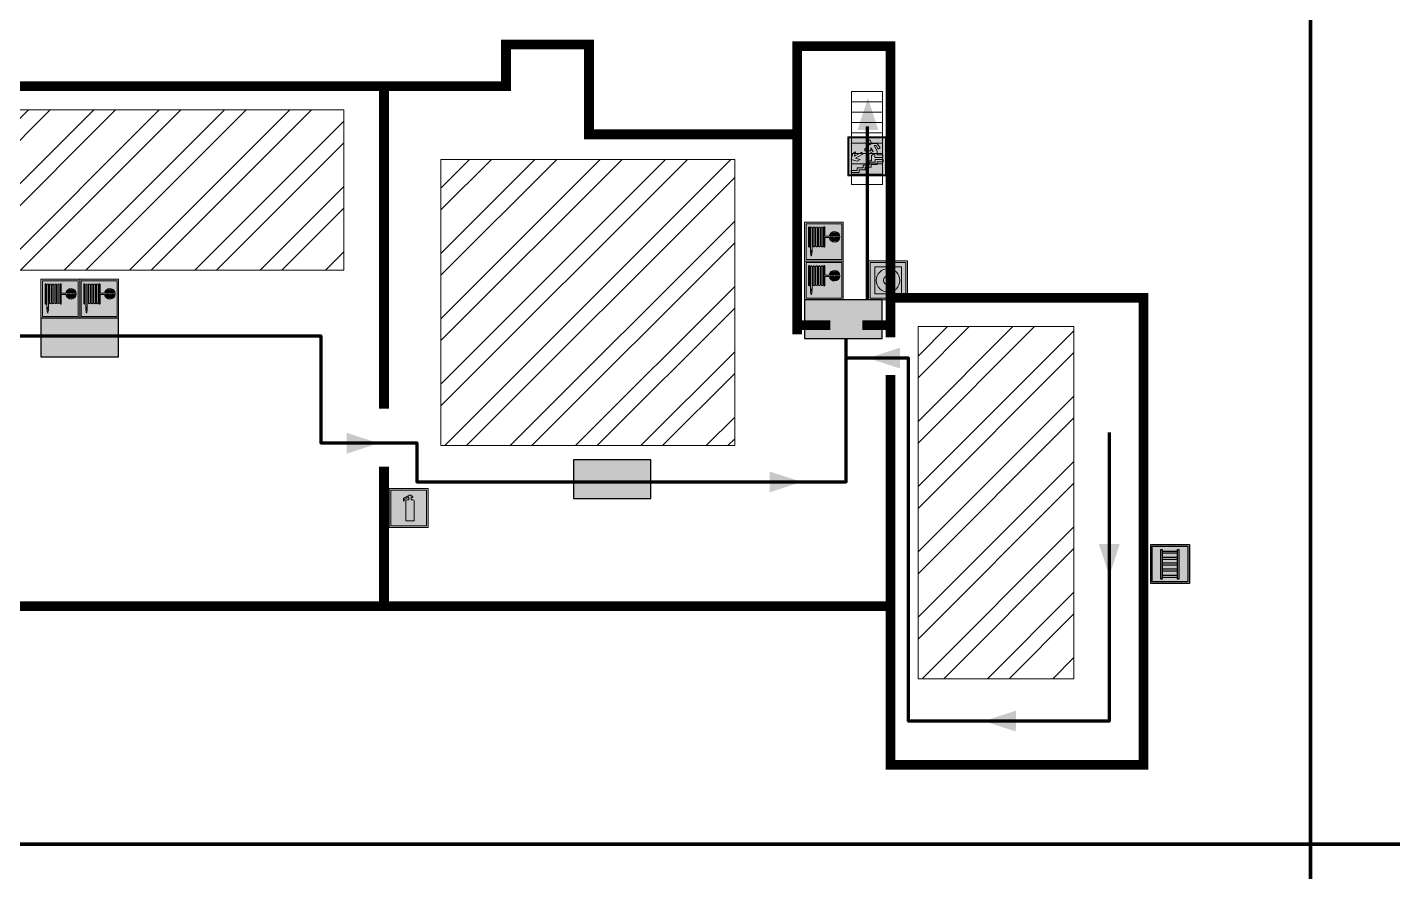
# Model space of a CAD drawing. Header units: millimetres. Extents: x 13810 to 67229, y 12374 to 21950.
# Drawn here: x 29133.3 to 29414.8, y 19078.3 to 19252.4 of the extents above; entities that cross this region are included whole.
import ezdxf

# ---------------------------------------------------------------- set-up
doc = ezdxf.new("R2010")
doc.units = ezdxf.units.MM
doc.layers.add('План_Штампы', color=7, linetype='Continuous')

# ---------------------------------------------------------------- blocks, each defined once
blk = doc.blocks.new('A$C7B4425F7')
at = {"true_color": 0xffffff}
blk.add_hatch(color=7, dxfattribs=at).paths.add_polyline_path([(0, 0), (-16, 0), (-16, -8), (0, -8)])
h = blk.add_hatch(color=126)
h.paths.add_polyline_path([(-0.2, -0.2), (-15.8, -0.2), (-15.8, -7.8), (-0.2, -7.8)])
h.paths.add_polyline_path([(-11.76, -2.03), (-11.76, -3.66), (-11.17, -3.66, -0.568275), (-11.17, -6.18), (-12.58, -6.18), (-12.58, -2.03)], flags=16)
h.paths.add_polyline_path([(-13.33, -4.12, -0.495768), (-13.59, -6.18), (-15.03, -6.18), (-15.03, -2.03), (-13.59, -2.03, -0.487973)], flags=16)
h.paths.add_polyline_path([(-10.25, -2.03), (-9.48, -2.03), (-9.48, -6.18), (-10.25, -6.18)], flags=16)
h.paths.add_polyline_path([(-13.84, -3.69), (-14.24, -3.69), (-14.24, -3.03), (-13.9, -3.03, -0.692621)], flags=0)
h.paths.add_polyline_path([(-9.15, -2.03), (-8.4, -2.03), (-8.04, -3.07), (-7.68, -2.03), (-6.93, -2.03), (-7.64, -4.1), (-6.93, -6.18), (-7.68, -6.18), (-8.04, -5.14), (-8.4, -6.18), (-9.15, -6.18), (-8.44, -4.1)], flags=16)
h.paths.add_polyline_path([(-11.76, -4.46), (-11.42, -4.46, -0.692621), (-11.36, -5.12), (-11.76, -5.12)], flags=0)
h.paths.add_polyline_path([(-13.9, -5.2), (-14.24, -5.2), (-14.24, -4.55), (-13.84, -4.55, -0.708038)], flags=0)
edge = h.paths.add_edge_path(flags=16)
edge.add_ellipse((-5.51, -4.08), major_axis=(0, 2.05), ratio=0.586184, start_angle=0, end_angle=360)
edge = h.paths.add_edge_path(flags=0)
edge.add_ellipse((-5.51, -4.08), major_axis=(0, 1.14), ratio=0.454828, start_angle=0, end_angle=360)
h.paths.add_polyline_path([(-4.13, -4.96, 0.377264), (-3.48, -4.52, 0.0555), (-3.16, -2.03), (-1.66, -2.03), (-1.66, -4.96), (-0.96, -4.96), (-0.96, -7.01), (-1.75, -7.01), (-1.75, -6.18), (-3.3, -6.18), (-3.3, -7.02), (-4.13, -7.02)], flags=16)
h.paths.add_polyline_path([(-2.73, -2.91), (-2.28, -2.91), (-2.28, -4.96), (-3.05, -4.96, 0.079136)], flags=0)
at = {"color": 126}
blk.add_lwpolyline([(-16, -8), (0, -8), (0, 0), (-16, 0)], close=True, dxfattribs=at)
blk = doc.blocks.new('A$C32E8229D')
at = {"true_color": 0xffffff}
blk.add_hatch(color=7, dxfattribs=at).paths.add_polyline_path([(0, 0), (0, -8), (16, -8), (16, 0)])
h = blk.add_hatch(color=126)
h.paths.add_polyline_path([(0.2, -0.2), (15.8, -0.2), (15.8, -7.8), (0.2, -7.8)])
h.paths.add_polyline_path([(13.49, -2.05), (12.08, -2.05), (11.37, -2.63, 0.162397), (11.29, -2.84), (11.29, -3.63), (10.35, -3.63), (10.35, -4.05), (11.68, -4.05), (11.68, -3.48), (12.26, -4.28), (11.29, -5.1), (11.29, -6.78), (11.85, -6.78), (11.85, -5.44), (12.8, -4.64), (12.8, -5.94), (14.46, -5.94), (14.46, -5.39), (13.45, -5.39), (13.45, -3.97), (12.46, -2.59), (13.15, -2.59), (13.69, -3.34), (14.18, -3)], flags=16)
h.paths.add_polyline_path([(10.74, -1.82, 1), (11.8, -1.82, 1)], flags=16)
h.paths.add_polyline_path([(9.39, -3.59), (5.99, -3.59), (6.56, -3.03), (5.91, -3.03), (5.1, -3.83), (5.91, -4.64), (6.56, -4.64), (5.99, -4.09), (9.39, -4.09)], flags=16)
h.paths.add_polyline_path([(4.29, -1.08), (1.72, -1.08), (1.72, -6.6), (4.29, -6.6)], flags=16)
at = {"color": 126}
blk.add_lwpolyline([(16, -8), (0, -8), (0, 0), (16, 0)], close=True, dxfattribs=at)
blk = doc.blocks.new('A$C3AD82952')
at = {"true_color": 0xf5f5ff}
h = blk.add_hatch(color=7, dxfattribs=at)
h.dxf.hatch_style = 1
h.paths.add_polyline_path([(8.21, 8.73, 0.414214), (7.89, 9.05), (7.22, 9.05), (7.22, 9.92), (7.59, 9.92, 1), (7.57, 10.36), (7.22, 10.36), (7.22, 10.6), (6.43, 10.6), (6.43, 10.36), (6.01, 10.36), (4.74, 9.59), (4.74, 8.69), (4.98, 8.73), (4.98, 9.26), (6.12, 9.91), (6.43, 9.91), (6.43, 9.05), (5.76, 9.05, 0.414214), (5.44, 8.73), (5.44, 2.2), (8.21, 2.2)], flags=0)
h.paths.add_polyline_path([(12.8, 12.8), (0, 12.8), (0, 0), (12.8, 0)])
h.paths.add_polyline_path([(0.51, 12.29), (12.29, 12.29), (12.29, 0.51), (0.51, 0.51)], flags=16)
h.paths.add_polyline_path([(4.74, 9.59), (6.01, 10.36), (6.43, 10.36), (6.43, 10.6), (7.22, 10.6), (7.22, 10.36), (7.59, 10.36, -0.94586), (7.59, 9.92), (7.22, 9.92), (7.22, 9.05), (7.89, 9.05, -0.414214), (8.21, 8.73), (8.21, 2.2), (5.44, 2.2), (5.44, 8.73, -0.414214), (5.76, 9.05), (6.43, 9.05), (6.43, 9.91), (6.12, 9.91), (4.98, 9.26), (4.98, 8.73), (4.74, 8.69)], flags=0)
h = blk.add_hatch(color=242)
h.dxf.hatch_style = 1
h.paths.add_polyline_path([(12.29, 12.29), (0.51, 12.29), (0.51, 0.51), (12.29, 0.51)])
h.paths.add_polyline_path([(4.74, 8.69), (4.74, 9.59), (6.01, 10.36), (6.43, 10.36), (6.43, 10.6), (7.22, 10.6), (7.22, 10.36), (7.59, 10.36, -0.94586), (7.59, 9.92), (7.22, 9.92), (7.22, 9.05), (7.89, 9.05, -0.414214), (8.21, 8.73), (8.21, 2.2), (5.44, 2.2), (5.44, 8.73, -0.414214), (5.76, 9.05), (6.43, 9.05), (6.43, 9.91), (6.12, 9.91), (4.98, 9.26), (4.98, 8.73)], flags=16)
h = blk.add_hatch(color=7, dxfattribs=at)
h.dxf.hatch_style = 1
h.paths.add_polyline_path([(8.21, 8.73, 0.414214), (7.89, 9.05), (7.22, 9.05), (7.22, 9.92), (7.59, 9.92, 1), (7.57, 10.36), (7.22, 10.36), (7.22, 10.6), (6.43, 10.6), (6.43, 10.36), (6.01, 10.36), (4.74, 9.59), (4.74, 8.69), (4.98, 8.73), (4.98, 9.26), (6.12, 9.91), (6.43, 9.91), (6.43, 9.05), (5.76, 9.05, 0.414214), (5.44, 8.73), (5.44, 2.2), (8.21, 2.2)])
at = {"color": 242, "lineweight": 5}
for p, q in [((0, 0), (0, 12.8)), ((0, 12.8), (12.8, 12.8)), ((6.01, 10.36), (4.74, 9.59)), ((4.74, 9.59), (4.74, 8.69)), ((4.98, 9.26), (6.12, 9.91)), ((4.98, 8.73), (4.98, 9.26)), ((5.76, 9.05), (6.43, 9.05)), ((6.01, 10.36), (6.43, 10.36)), ((6.12, 9.91), (6.43, 9.91)), ((7.22, 10.6), (6.43, 10.6)), ((6.43, 10.6), (6.43, 10.36)), ((6.43, 9.91), (6.43, 9.05)), ((7.22, 10.36), (7.22, 10.6)), ((7.59, 10.36), (7.22, 10.36)), ((7.22, 9.05), (7.22, 9.92)), ((7.59, 9.92), (7.22, 9.92)), ((7.89, 9.05), (7.22, 9.05)), ((12.8, 0), (12.8, 12.8)), ((4.74, 8.69), (4.98, 8.73)), ((5.44, 2.2), (5.44, 8.73)), ((8.21, 2.2), (8.21, 8.73)), ((0, 0), (12.8, 0)), ((5.44, 2.2), (8.21, 2.2))]:
    blk.add_line(p, q, dxfattribs=at)
blk.add_lwpolyline([(0.51, 12.29), (12.29, 12.29), (12.29, 0.51), (0.51, 0.51)], close=True, dxfattribs=at)
for centre, radius, start, end in [((5.76, 8.73), 0.32, 90, 180), ((7.58, 10.14), 0.223, 273.1875, 86.8125), ((7.89, 8.73), 0.32, 0, 90)]:
    blk.add_arc(centre, radius, start, end, dxfattribs=at)
blk = doc.blocks.new('A$C37112FD5')
at = {"true_color": 0xf5f5ff}
h = blk.add_hatch(color=7, dxfattribs=at)
h.dxf.hatch_style = 1
h.paths.add_polyline_path([(12.8, -7.4), (0, -7.4), (0, -20.2), (12.8, -20.2)])
h.paths.add_polyline_path([(12.29, -7.91), (12.29, -19.69), (0.51, -19.69), (0.51, -7.91)], flags=16)
h.paths.add_polyline_path([(4.98, -9.04, -0.42597), (5.17, -9.22), (5.17, -12.25), (5.17, -15.29, -0.432244), (4.98, -15.47), (4.83, -15.47, -0.42597), (4.64, -15.29), (4.64, -12.25), (4.64, -9.22, -0.432244), (4.83, -9.04)], flags=0)
h.paths.add_polyline_path([(4.28, -9.22), (4.28, -12.25), (4.28, -15.29, -0.432244), (4.09, -15.47), (3.94, -15.47, -0.42597), (3.75, -15.29), (3.75, -12.25), (3.75, -9.22, -0.432244), (3.94, -9.04), (4.09, -9.04, -0.42597)], flags=0)
h.paths.add_polyline_path([(5.72, -9.04), (5.87, -9.04, -0.42597), (6.06, -9.22), (6.06, -12.25), (6.06, -15.29, -0.432244), (5.87, -15.47), (5.72, -15.47, -0.42597), (5.53, -15.29), (5.53, -12.25), (5.53, -9.22, -0.432244)], flags=0)
h.paths.add_polyline_path([(6.42, -8.9), (6.5, -8.9, -0.42597), (6.69, -9.08), (6.69, -12.03), (8.21, -12.03, -15.824349), (8.21, -12.47), (6.69, -12.47), (6.69, -15.42, -0.432244), (6.5, -15.6), (6.42, -15.6)], flags=0)
h.paths.add_polyline_path([(3.39, -9.22), (3.39, -12.25), (3.39, -15.29, -0.432244), (3.2, -15.47), (3.05, -15.47, -0.42597), (2.85, -15.29), (2.85, -12.25), (2.85, -9.22, -0.432244), (3.05, -9.04), (3.2, -9.04, -0.42597)], flags=0)
h.paths.add_polyline_path([(2.5, -9.22), (2.5, -16.71), (1.96, -16.71), (1.96, -9.22, -0.432244), (2.15, -9.04), (2.31, -9.04, -0.42597)], flags=0)
h.paths.add_polyline_path([(1.61, -8.9), (1.61, -15.6), (1.57, -15.6, -0.42597), (1.37, -15.42), (1.37, -12.03), (1.37, -9.09, -0.432244), (1.57, -8.9)], flags=0)
h.paths.add_polyline_path([(9.76, -10.81), (9.76, -12.03), (8.49, -12.03, -0.336371)], flags=0)
h.paths.add_polyline_path([(8.49, -12.47), (9.76, -12.47), (9.76, -13.7, -0.336371)], flags=0)
h.paths.add_polyline_path([(10.11, -10.81, -0.336371), (11.38, -12.03), (10.11, -12.03)], flags=0)
h.paths.add_polyline_path([(10.11, -12.47), (11.38, -12.47, -0.336371), (10.11, -13.7)], flags=0)
h.paths.add_polyline_path([(2.5, -16.84), (2.5, -17.05), (1.97, -17.05), (1.97, -16.84)], flags=0)
h.paths.add_polyline_path([(2.5, -17.24, -0.033778), (2.24, -18.6, -0.033778), (1.97, -17.24)], flags=0)
h = blk.add_hatch(color=242)
h.dxf.hatch_style = 1
h.paths.add_polyline_path([(12.29, -7.91), (0.51, -7.91), (0.51, -19.69), (12.29, -19.69)])
h.paths.add_polyline_path([(6.42, -15.6), (6.42, -8.9), (6.5, -8.9, -0.42597), (6.69, -9.08), (6.69, -12.03), (8.21, -12.03, -15.824349), (8.21, -12.47), (6.69, -12.47), (6.69, -15.42, -0.432244), (6.5, -15.6)], flags=16)
h.paths.add_polyline_path([(5.87, -15.47), (5.72, -15.47, -0.42597), (5.53, -15.29), (5.53, -12.25), (5.53, -9.22, -0.432244), (5.72, -9.04), (5.87, -9.04, -0.42597), (6.06, -9.22), (6.06, -12.25), (6.06, -15.29, -0.432244)], flags=16)
h.paths.add_polyline_path([(4.98, -15.47), (4.83, -15.47, -0.42597), (4.64, -15.29), (4.64, -12.25), (4.64, -9.22, -0.432244), (4.83, -9.04), (4.98, -9.04, -0.42597), (5.17, -9.22), (5.17, -12.25), (5.17, -15.29, -0.432244)], flags=16)
h.paths.add_polyline_path([(4.09, -15.47), (3.94, -15.47, -0.42597), (3.75, -15.29), (3.75, -12.25), (3.75, -9.22, -0.432244), (3.94, -9.04), (4.09, -9.04, -0.42597), (4.28, -9.22), (4.28, -12.25), (4.28, -15.29, -0.432244)], flags=16)
h.paths.add_polyline_path([(3.2, -15.47), (3.05, -15.47, -0.42597), (2.85, -15.29), (2.85, -12.25), (2.85, -9.22, -0.432244), (3.05, -9.04), (3.2, -9.04, -0.42597), (3.39, -9.22), (3.39, -12.25), (3.39, -15.29, -0.432244)], flags=16)
h.paths.add_polyline_path([(2.5, -17.05), (1.97, -17.05), (1.97, -16.84), (2.5, -16.84)], flags=16)
h.paths.add_polyline_path([(2.5, -17.24, -0.033778), (2.24, -18.6, -0.033778), (1.97, -17.24)], flags=16)
h.paths.add_polyline_path([(2.5, -16.71), (1.96, -16.71), (1.96, -9.22, -0.432244), (2.15, -9.04), (2.31, -9.04, -0.42597), (2.5, -9.22)], flags=16)
h.paths.add_polyline_path([(1.61, -15.6), (1.57, -15.6, -0.42597), (1.37, -15.42), (1.37, -12.03), (1.37, -9.09, -0.432244), (1.57, -8.9), (1.61, -8.9)], flags=16)
h.paths.add_polyline_path([(8.49, -12.47), (9.76, -12.47), (9.76, -13.7, -0.336371)], flags=0)
h.paths.add_polyline_path([(10.11, -13.7), (10.11, -12.47), (11.38, -12.47, -0.336371)], flags=0)
h.paths.add_polyline_path([(8.49, -12.03, -0.336371), (9.76, -10.81), (9.76, -12.03)], flags=0)
h.paths.add_polyline_path([(10.11, -12.03), (10.11, -10.81, -0.336371), (11.38, -12.03)], flags=0)
h = blk.add_hatch(color=7, dxfattribs=at)
h.dxf.hatch_style = 1
h.paths.add_polyline_path([(1.61, -8.9), (1.57, -8.9, 0.432244), (1.37, -9.09), (1.37, -12.03), (1.37, -15.42, 0.42597), (1.57, -15.6), (1.61, -15.6)])
h.paths.add_polyline_path([(2.5, -9.22, 0.42597), (2.31, -9.04), (2.15, -9.04, 0.432244), (1.96, -9.22), (1.96, -16.71), (2.5, -16.71)])
h.paths.add_polyline_path([(2.5, -16.84), (1.97, -16.84), (1.97, -17.05), (2.5, -17.05)])
h.paths.add_polyline_path([(2.5, -17.24), (1.97, -17.24, 0.033778), (2.24, -18.6, 0.033778)])
h.paths.add_polyline_path([(3.39, -12.25), (3.39, -9.22, 0.42597), (3.2, -9.04), (3.05, -9.04, 0.432244), (2.85, -9.22), (2.85, -12.25), (2.85, -15.29, 0.42597), (3.05, -15.47), (3.2, -15.47, 0.432244), (3.39, -15.29)])
h.paths.add_polyline_path([(4.28, -12.25), (4.28, -9.22, 0.42597), (4.09, -9.04), (3.94, -9.04, 0.432244), (3.75, -9.22), (3.75, -12.25), (3.75, -15.29, 0.42597), (3.94, -15.47), (4.09, -15.47, 0.432244), (4.28, -15.29)])
h.paths.add_polyline_path([(5.17, -12.25), (5.17, -9.22, 0.42597), (4.98, -9.04), (4.83, -9.04, 0.432244), (4.64, -9.22), (4.64, -12.25), (4.64, -15.29, 0.42597), (4.83, -15.47), (4.98, -15.47, 0.432244), (5.17, -15.29)])
h.paths.add_polyline_path([(6.06, -12.25), (6.06, -9.22, 0.42597), (5.87, -9.04), (5.72, -9.04, 0.432244), (5.53, -9.22), (5.53, -12.25), (5.53, -15.29, 0.42597), (5.72, -15.47), (5.87, -15.47, 0.432244), (6.06, -15.29)])
h.paths.add_polyline_path([(6.69, -12.47), (8.21, -12.47, 15.824349), (8.21, -12.03), (6.69, -12.03), (6.69, -9.08, 0.42597), (6.5, -8.9), (6.42, -8.9), (6.42, -15.6), (6.5, -15.6, 0.432244), (6.69, -15.42)])
h.paths.add_polyline_path([(8.49, -12.47), (9.76, -12.47), (9.76, -13.7, -0.336371)], flags=16)
h.paths.add_polyline_path([(8.49, -12.03, -0.336371), (9.76, -10.81), (9.76, -12.03)], flags=16)
h.paths.add_polyline_path([(10.11, -12.47), (11.38, -12.47, -0.336371), (10.11, -13.7)], flags=16)
h.paths.add_polyline_path([(10.11, -12.03), (10.11, -10.81, -0.336371), (11.38, -12.03)], flags=16)
h = blk.add_hatch(color=242)
h.dxf.hatch_style = 1
h.paths.add_polyline_path([(9.76, -10.81, 0.336371), (8.49, -12.03), (9.76, -12.03)])
h.paths.add_polyline_path([(10.11, -10.81), (10.11, -12.03), (11.38, -12.03, 0.336371)])
h.paths.add_polyline_path([(11.38, -12.47), (10.11, -12.47), (10.11, -13.7, 0.336371)])
h.paths.add_polyline_path([(9.76, -12.47), (8.49, -12.47, 0.336371), (9.76, -13.7)])
at = {"color": 242, "lineweight": 5}
for p, q in [((0, -20.2), (0, -7.4)), ((0, -7.4), (12.8, -7.4)), ((1.57, -8.9), (1.61, -8.9)), ((1.61, -8.9), (1.61, -15.6)), ((6.42, -8.9), (6.42, -15.6)), ((6.5, -8.9), (6.42, -8.9)), ((12.8, -20.2), (12.8, -7.4)), ((1.37, -12.03), (1.37, -9.08)), ((1.37, -12.03), (1.37, -15.42)), ((1.96, -16.71), (1.96, -9.22)), ((2.15, -9.04), (2.31, -9.04)), ((2.5, -16.71), (2.5, -9.22)), ((2.85, -12.25), (2.85, -9.22)), ((2.85, -12.25), (2.85, -15.29)), ((3.05, -9.04), (3.2, -9.04)), ((3.39, -12.25), (3.39, -9.22)), ((3.39, -12.25), (3.39, -15.29)), ((3.75, -12.25), (3.75, -9.22)), ((3.75, -12.25), (3.75, -15.29)), ((3.94, -9.04), (4.09, -9.04)), ((4.28, -12.25), (4.28, -9.22)), ((4.28, -12.25), (4.28, -15.29)), ((4.64, -12.25), (4.64, -9.22)), ((4.64, -12.25), (4.64, -15.29)), ((4.83, -9.04), (4.98, -9.04)), ((5.17, -12.25), (5.17, -9.22)), ((5.17, -12.25), (5.17, -15.29)), ((5.53, -12.25), (5.53, -9.22)), ((5.53, -12.25), (5.53, -15.29)), ((5.72, -9.04), (5.87, -9.04)), ((6.06, -12.25), (6.06, -9.22)), ((6.06, -12.25), (6.06, -15.29)), ((6.69, -12.03), (6.69, -9.08)), ((8.21, -12.03), (6.69, -12.03)), ((8.21, -12.47), (6.69, -12.47)), ((6.69, -12.47), (6.69, -15.42)), ((9.76, -12.03), (8.49, -12.03)), ((9.76, -12.47), (8.49, -12.47)), ((9.76, -10.81), (9.76, -12.03)), ((9.76, -12.47), (9.76, -13.7)), ((10.11, -10.81), (10.11, -12.03)), ((11.38, -12.03), (10.11, -12.03)), ((11.38, -12.47), (10.11, -12.47)), ((10.11, -12.47), (10.11, -13.7)), ((1.57, -15.6), (1.61, -15.6)), ((1.96, -16.71), (2.5, -16.71)), ((1.97, -16.84), (2.5, -16.84)), ((1.97, -17.05), (1.97, -16.84)), ((2.5, -17.05), (1.97, -17.05)), ((1.97, -17.24), (2.5, -17.24)), ((2.5, -16.84), (2.5, -17.05)), ((3.05, -15.47), (3.2, -15.47)), ((3.94, -15.47), (4.09, -15.47)), ((4.83, -15.47), (4.98, -15.47)), ((5.72, -15.47), (5.87, -15.47)), ((6.42, -15.6), (6.5, -15.6)), ((0, -20.2), (12.8, -20.2))]:
    blk.add_line(p, q, dxfattribs=at)
blk.add_lwpolyline([(0.51, -7.91), (12.29, -7.91), (12.29, -19.69), (0.51, -19.69)], close=True, dxfattribs=at)
for centre, radius, start, end in [((1.56, -9.09), 0.182, 87.1027, 180.6071), ((6.51, -9.09), 0.182, 359.3929, 92.8973), ((2.15, -9.22), 0.182, 87.1027, 180.6071), ((2.32, -9.22), 0.182, 359.3929, 92.8973), ((3.04, -9.22), 0.182, 87.1027, 180.6071), ((3.21, -9.22), 0.182, 359.3929, 92.8973), ((3.93, -9.22), 0.182, 87.1027, 180.6071), ((4.1, -9.22), 0.182, 359.3929, 92.8973), ((4.82, -9.22), 0.182, 87.1027, 180.6071), ((4.99, -9.22), 0.182, 359.3929, 92.8973), ((5.71, -9.22), 0.182, 87.1027, 180.6071), ((5.88, -9.22), 0.182, 359.3929, 92.8973), ((9.93, -12.25), 1.74, 187.2319, 172.7681), ((9.93, -12.25), 1.46, 96.9927, 171.3585), ((9.93, -12.25), 1.46, 188.6415, 263.0073), ((9.93, -12.25), 1.46, 8.6415, 83.0073), ((9.93, -12.25), 1.46, 276.9927, 351.3585), ((1.56, -15.42), 0.182, 179.3929, 272.8973), ((12.17, -15.98), 10.27, 187.041, 194.7793), ((-7.7, -15.98), 10.27, 345.2207, 352.959), ((3.04, -15.29), 0.182, 179.3929, 272.8973), ((3.21, -15.29), 0.182, 267.1027, 0.6071), ((3.93, -15.29), 0.182, 179.3929, 272.8973), ((4.1, -15.29), 0.182, 267.1027, 0.6071), ((4.82, -15.29), 0.182, 179.3929, 272.8973), ((4.99, -15.29), 0.182, 267.1027, 0.6071), ((5.71, -15.29), 0.182, 179.3929, 272.8973), ((5.88, -15.29), 0.182, 267.1027, 0.6071), ((6.51, -15.42), 0.182, 267.1027, 0.6071)]:
    blk.add_arc(centre, radius, start, end, dxfattribs=at)
blk = doc.blocks.new('A$C54414219')
at = {"true_color": 0xffffff}
h = blk.add_hatch(color=7, dxfattribs=at)
h.paths.add_polyline_path([(2.39, -9.45), (2.39, -18.3), (11.23, -18.3), (11.23, -9.45)], flags=0)
h.paths.add_polyline_path([(10.71, -13.87, -1), (2.92, -13.87, -1)], flags=0)
h.paths.add_polyline_path([(8.3, -13.87, -1), (5.33, -13.87, -1)], flags=0)
h.paths.add_polyline_path([(0.41, -7.47), (0.41, -20.27), (13.21, -20.27), (13.21, -7.47)])
h.paths.add_polyline_path([(0.92, -19.77), (12.71, -19.77), (12.71, -7.98), (0.92, -7.98)], flags=16)
h.paths.add_polyline_path([(11.23, -9.45), (11.23, -18.3), (2.39, -18.3), (2.39, -9.45)], flags=0)
at = {"lineweight": 5}
h = blk.add_hatch(color=242, dxfattribs=at)
h.paths.add_polyline_path([(12.71, -7.98), (0.92, -7.98), (0.92, -19.77), (12.71, -19.77)])
h.paths.add_polyline_path([(11.23, -18.3), (2.39, -18.3), (2.39, -9.45), (11.23, -9.45)], flags=16)
h.paths.add_polyline_path([(10.71, -13.87, -1), (2.92, -13.87, -1)], flags=0)
h.paths.add_polyline_path([(8.3, -13.87, -1), (5.33, -13.87, -1)], flags=0)
at = {"true_color": 0xffffff}
h = blk.add_hatch(color=7, dxfattribs=at)
h.paths.add_polyline_path([(2.39, -9.45), (2.39, -18.3), (11.23, -18.3), (11.23, -9.45)])
h.paths.add_polyline_path([(10.71, -13.87, -1), (2.92, -13.87, -1)], flags=16)
h.paths.add_polyline_path([(8.3, -13.87, -1), (5.33, -13.87, -1)], flags=0)
at = {"lineweight": 5}
h = blk.add_hatch(color=242, dxfattribs=at)
h.paths.add_polyline_path([(2.92, -13.87, 1), (10.71, -13.87, 1)])
h.paths.add_polyline_path([(8.3, -13.87, -1), (5.33, -13.87, -1)], flags=16)
at = {"color": 242, "lineweight": 5}
for p, q in [((0.41, -20.27), (0.41, -7.47)), ((0.41, -7.47), (13.21, -7.47)), ((0.41, -7.47), (13.21, -7.47)), ((13.21, -20.27), (13.21, -7.47)), ((0.41, -20.27), (13.21, -20.27))]:
    blk.add_line(p, q, dxfattribs=at)
for points in [[(0.92, -7.98), (12.71, -7.98), (12.71, -19.77), (0.92, -19.77)], [(2.39, -9.45), (11.23, -9.45), (11.23, -18.3), (2.39, -18.3)]]:
    blk.add_lwpolyline(points, close=True, dxfattribs=at)
for radius in [3.89, 1.49]:
    blk.add_circle((6.81, -13.87), radius, dxfattribs=at)
blk = doc.blocks.new('вниз 3')
at = {"lineweight": 0, "true_color": 0xffffff}
h = blk.add_hatch(color=7, dxfattribs=at)
h.dxf.hatch_style = 1
h.paths.add_polyline_path([(40997.5, -4475.69), (40997.25, -4475.28), (40995.76, -4476.15), (40995.97, -4475.23), (40995.39, -4475.56), (40995.05, -4476.83), (40996.33, -4477.17), (40996.91, -4476.83), (40996, -4476.55)], flags=0)
h.paths.add_polyline_path([(40999.81, -4473.95), (41000.22, -4473.95), (41000.64, -4474.67), (41001.03, -4474.43), (41000.46, -4473.49), (41000.42, -4473.49), (40999.43, -4473.49), (40998.68, -4473.92), (40998.68, -4474.57), (40997.88, -4474.57), (40997.88, -4475), (40999.14, -4475), (40999.14, -4474.43), (40999.14, -4474.38), (40999.59, -4475.15), (40998.72, -4475.67), (40998.72, -4477.06), (40999.24, -4477.06), (40999.24, -4475.96), (40999.95, -4475.56), (40999.95, -4476.43), (41001.61, -4476.43), (41001.61, -4475.88), (41000.47, -4475.88), (41000.47, -4475.12)], flags=0)
h.paths.add_polyline_path([(40999.2, -4473.24, 1), (40998.35, -4473.24, 1)], flags=0)
h.paths.add_polyline_path([(41000.46, -4477.26), (41001.69, -4477.26), (41001.69, -4476.84), (41000.03, -4476.84), (41000.03, -4477.39), (40998.78, -4477.39), (40998.78, -4477.95), (40997.53, -4477.95), (40997.53, -4478.5), (40996.29, -4478.5), (40996.29, -4479.06), (40995.05, -4479.06), (40995.05, -4479.48), (40995.29, -4479.48), (40996.72, -4479.48), (40996.72, -4478.92), (40997.97, -4478.92), (40997.97, -4478.36), (40999.2, -4478.36), (40999.2, -4477.81), (41000.46, -4477.81)], flags=0)
h.paths.add_polyline_path([(41002.37, -4472.17), (40994.37, -4472.17), (40994.37, -4480.17), (41002.37, -4480.17)])
h.paths.add_polyline_path([(41002.16, -4479.96), (40994.57, -4479.96), (40994.57, -4472.37), (41002.16, -4472.37)], flags=16)
h.paths.add_polyline_path([(41001.61, -4475.88), (41001.61, -4476.43), (40999.95, -4476.43), (40999.95, -4475.56), (40999.24, -4475.96), (40999.24, -4477.06), (40998.72, -4477.06), (40998.72, -4475.67), (40999.59, -4475.15), (40999.14, -4474.38), (40999.14, -4474.43), (40999.14, -4475), (40997.88, -4475), (40997.88, -4474.57), (40998.68, -4474.57), (40998.68, -4473.92), (40999.43, -4473.49), (41000.42, -4473.49), (41000.46, -4473.49), (41001.03, -4474.43), (41000.64, -4474.67), (41000.22, -4473.95), (40999.81, -4473.95), (41000.47, -4475.12), (41000.47, -4475.88)], flags=0)
h.paths.add_polyline_path([(41001.69, -4476.84), (41001.69, -4477.26), (41000.46, -4477.26), (41000.46, -4477.81), (40999.2, -4477.81), (40999.2, -4478.36), (40997.97, -4478.36), (40997.97, -4478.92), (40996.72, -4478.92), (40996.72, -4479.48), (40995.05, -4479.48), (40995.05, -4479.06), (40996.29, -4479.06), (40996.29, -4478.5), (40997.53, -4478.5), (40997.53, -4477.95), (40998.78, -4477.95), (40998.78, -4477.39), (41000.03, -4477.39), (41000.03, -4476.84)], flags=0)
h.paths.add_polyline_path([(40998.35, -4473.24, -1), (40999.2, -4473.24, -1)], flags=0)
h.paths.add_polyline_path([(40997.5, -4475.69), (40996, -4476.55), (40996.91, -4476.83), (40996.33, -4477.17), (40995.05, -4476.83), (40995.39, -4475.56), (40995.97, -4475.23), (40995.76, -4476.15), (40997.25, -4475.28)], flags=0)
at = {"lineweight": 0}
h = blk.add_hatch(color=126, dxfattribs=at)
h.dxf.hatch_style = 1
h.paths.add_polyline_path([(41002.16, -4472.37), (40994.57, -4472.37), (40994.57, -4479.96), (41002.16, -4479.96)])
h.paths.add_polyline_path([(40995.97, -4475.23), (40995.76, -4476.15), (40997.25, -4475.28), (40997.5, -4475.69), (40996, -4476.55), (40996.91, -4476.83), (40996.33, -4477.17), (40995.05, -4476.83), (40995.39, -4475.56)], flags=16)
h.paths.add_polyline_path([(40997.88, -4474.57), (40998.68, -4474.57), (40998.68, -4473.92), (40999.43, -4473.49), (41000.42, -4473.49), (41000.46, -4473.49), (41001.03, -4474.43), (41000.64, -4474.67), (41000.22, -4473.95), (40999.81, -4473.95), (41000.47, -4475.12), (41000.47, -4475.88), (41001.61, -4475.88), (41001.61, -4476.43), (40999.95, -4476.43), (40999.95, -4475.56), (40999.24, -4475.96), (40999.24, -4477.06), (40998.72, -4477.06), (40998.72, -4475.67), (40999.59, -4475.15), (40999.14, -4474.38), (40999.14, -4474.43), (40999.14, -4475), (40997.88, -4475)], flags=16)
h.paths.add_polyline_path([(40998.35, -4473.24, -1), (40999.2, -4473.24, -1)], flags=16)
h.paths.add_polyline_path([(40997.53, -4477.95), (40998.78, -4477.95), (40998.78, -4477.39), (41000.03, -4477.39), (41000.03, -4476.84), (41001.69, -4476.84), (41001.69, -4477.26), (41000.46, -4477.26), (41000.46, -4477.81), (40999.2, -4477.81), (40999.2, -4478.36), (40997.97, -4478.36), (40997.97, -4478.92), (40996.72, -4478.92), (40996.72, -4479.48), (40995.05, -4479.48), (40995.05, -4479.06), (40996.29, -4479.06), (40996.29, -4478.5), (40997.53, -4478.5)], flags=16)
at = {"lineweight": 0, "true_color": 0xffffff}
h = blk.add_hatch(color=7, dxfattribs=at)
h.dxf.hatch_style = 1
h.paths.add_polyline_path([(40999.2, -4473.24, 1), (40998.35, -4473.24, 1)])
h.paths.add_polyline_path([(40999.81, -4473.95), (41000.22, -4473.95), (41000.64, -4474.67), (41001.03, -4474.43), (41000.46, -4473.49), (41000.42, -4473.49), (40999.43, -4473.49), (40998.68, -4473.92), (40998.68, -4474.57), (40997.88, -4474.57), (40997.88, -4475), (40999.14, -4475), (40999.14, -4474.43), (40999.14, -4474.38), (40999.59, -4475.15), (40998.72, -4475.67), (40998.72, -4477.06), (40999.24, -4477.06), (40999.24, -4475.96), (40999.95, -4475.56), (40999.95, -4476.43), (41001.61, -4476.43), (41001.61, -4475.88), (41000.47, -4475.88), (41000.47, -4475.12)])
h.paths.add_polyline_path([(40999.2, -4477.81), (41000.46, -4477.81), (41000.46, -4477.26), (41001.69, -4477.26), (41001.69, -4476.84), (41000.03, -4476.84), (41000.03, -4477.39), (40998.78, -4477.39), (40998.78, -4477.95), (40997.53, -4477.95), (40997.53, -4478.5), (40996.29, -4478.5), (40996.29, -4479.06), (40995.05, -4479.06), (40995.05, -4479.48), (40995.29, -4479.48), (40996.72, -4479.48), (40996.72, -4478.92), (40997.97, -4478.92), (40997.97, -4478.36), (40999.2, -4478.36)])
h.paths.add_polyline_path([(40997.5, -4475.69), (40997.25, -4475.28), (40995.76, -4476.15), (40995.97, -4475.23), (40995.39, -4475.56), (40995.05, -4476.83), (40996.33, -4477.17), (40996.91, -4476.83), (40996, -4476.55)])
at = {"color": 126, "lineweight": 0}
for points in [[(40994.37, -4472.17), (41002.37, -4472.17), (41002.37, -4480.17), (40994.37, -4480.17)], [(40994.57, -4472.37), (41002.16, -4472.37), (41002.16, -4479.96), (40994.57, -4479.96)]]:
    blk.add_lwpolyline(points, close=True, dxfattribs=at)
for points in [[(40999.14, -4474.43), (40999.14, -4475), (40997.88, -4475), (40997.88, -4474.57), (40998.68, -4474.57), (40998.68, -4473.92), (40999.43, -4473.49), (41000.42, -4473.49), (41000.46, -4473.49), (41001.03, -4474.43), (41000.64, -4474.67), (41000.22, -4473.95), (40999.81, -4473.95), (41000.47, -4475.12), (41000.47, -4475.88), (41001.61, -4475.88), (41001.61, -4476.43), (40999.95, -4476.43), (40999.95, -4475.56), (40999.24, -4475.96), (40999.24, -4477.06), (40998.72, -4477.06), (40998.72, -4475.67), (40999.59, -4475.15), (40999.14, -4474.38), (40999.14, -4474.43)], [(40995.05, -4476.83), (40995.39, -4475.56), (40995.97, -4475.23), (40995.76, -4476.15), (40997.25, -4475.28), (40997.5, -4475.69), (40996, -4476.55), (40996.91, -4476.83), (40996.33, -4477.17), (40995.05, -4476.83)], [(40995.29, -4479.48), (40995.05, -4479.48), (40995.05, -4479.06), (40996.29, -4479.06), (40996.29, -4478.5), (40997.53, -4478.5), (40997.53, -4477.95), (40998.78, -4477.95), (40998.78, -4477.39), (41000.03, -4477.39), (41000.03, -4476.84), (41001.69, -4476.84), (41001.69, -4477.26), (41000.46, -4477.26), (41000.46, -4477.81), (40999.2, -4477.81), (40999.2, -4478.36), (40997.97, -4478.36), (40997.97, -4478.92), (40996.72, -4478.92), (40996.72, -4479.48), (40995.05, -4479.48)]]:
    blk.add_lwpolyline(points, dxfattribs=at)
blk.add_circle((40998.77, -4473.24), 0.426, dxfattribs=at)
blk = doc.blocks.new('ЛЕСТНИЦА')
at = {"lineweight": -3, "true_color": 0xbb1e10}
h = blk.add_hatch(color=22, dxfattribs=at)
h.dxf.hatch_style = 1
h.paths.add_polyline_path([(11713.91, 2975.33), (11706.55, 2975.33), (11706.55, 2967.96), (11713.91, 2967.96)])
h.paths.add_polyline_path([(11708.33, 2974.64), (11708.62, 2974.64), (11708.62, 2974.27), (11711.74, 2974.27), (11711.74, 2974.64), (11712.03, 2974.64), (11712.03, 2968.55), (11711.74, 2968.55), (11711.74, 2968.95), (11708.62, 2968.95), (11708.62, 2968.55), (11708.33, 2968.55)], flags=16)
h.paths.add_polyline_path([(11708.62, 2972.99), (11711.74, 2972.99), (11711.74, 2972.66), (11708.62, 2972.66)], flags=0)
h.paths.add_polyline_path([(11708.62, 2971.83), (11711.74, 2971.83), (11711.74, 2971.5), (11708.62, 2971.5)], flags=0)
h.paths.add_polyline_path([(11708.62, 2970.57), (11711.74, 2970.57), (11711.74, 2970.24), (11708.62, 2970.24)], flags=0)
h.paths.add_polyline_path([(11711.74, 2973.94), (11708.62, 2973.94), (11708.62, 2972.99), (11711.74, 2972.99)], flags=0)
h.paths.add_polyline_path([(11711.74, 2972.66), (11708.62, 2972.66), (11708.62, 2971.83), (11711.74, 2971.83)], flags=0)
h.paths.add_polyline_path([(11711.74, 2971.5), (11708.62, 2971.5), (11708.62, 2970.57), (11711.74, 2970.57)], flags=0)
h.paths.add_polyline_path([(11711.74, 2970.24), (11708.62, 2970.24), (11708.62, 2969.28), (11711.74, 2969.28)], flags=0)
h = blk.add_hatch(color=22, dxfattribs=at)
h.dxf.hatch_style = 1
h.paths.add_polyline_path([(11711.74, 2973.94), (11708.62, 2973.94), (11708.62, 2972.99), (11711.74, 2972.99)])
h.paths.add_polyline_path([(11711.74, 2972.66), (11708.62, 2972.66), (11708.62, 2971.83), (11711.74, 2971.83)])
h.paths.add_polyline_path([(11711.74, 2971.5), (11708.62, 2971.5), (11708.62, 2970.57), (11711.74, 2970.57)])
h.paths.add_polyline_path([(11711.74, 2970.24), (11708.62, 2970.24), (11708.62, 2969.28), (11711.74, 2969.28)])
at = {"color": 22, "lineweight": -3, "true_color": 0xbb1e10}
for points in [[(11706.23, 2975.65), (11714.23, 2975.65), (11714.23, 2967.65), (11706.23, 2967.65)], [(11706.55, 2975.33), (11713.91, 2975.33), (11713.91, 2967.96), (11706.55, 2967.96)], [(11708.33, 2974.64), (11708.62, 2974.64), (11708.62, 2968.55), (11708.33, 2968.55)], [(11708.62, 2973.94), (11711.74, 2973.94), (11711.74, 2974.27), (11708.62, 2974.27)], [(11708.62, 2972.66), (11711.74, 2972.66), (11711.74, 2972.99), (11708.62, 2972.99)], [(11711.74, 2974.64), (11712.03, 2974.64), (11712.03, 2968.55), (11711.74, 2968.55)], [(11708.62, 2971.5), (11711.74, 2971.5), (11711.74, 2971.83), (11708.62, 2971.83)], [(11708.62, 2970.24), (11711.74, 2970.24), (11711.74, 2970.57), (11708.62, 2970.57)], [(11708.62, 2968.95), (11711.74, 2968.95), (11711.74, 2969.28), (11708.62, 2969.28)]]:
    blk.add_lwpolyline(points, close=True, dxfattribs=at)

msp = doc.modelspace()

# ---------------------------------------------------------------- hatches: boundary and pattern name
at = {"lineweight": 0}
h = msp.add_hatch(dxfattribs=at)
h.set_pattern_fill('ANSI32', color=256)
h.set_pattern_definition([(45, (7813.077, 14901.029), (-6.735192, 6.735192), []), (45, (7817.568, 14901.029), (-6.735192, 6.735192), [])])
h.paths.add_polyline_path([(29198.61, 19202.3), (29198.61, 19235.36), (29079.31, 19235.36), (29079.31, 19202.3)])
h = msp.add_hatch(dxfattribs=at)
h.set_pattern_fill('ANSI32', color=256)
h.set_pattern_definition([(45, (7952.341, 14871.777), (-6.735192, 6.735192), []), (45, (7956.831, 14871.777), (-6.735192, 6.735192), [])])
h.paths.add_polyline_path([(29218.58, 19166.13), (29279.16, 19166.13), (29279.16, 19225.15), (29218.58, 19225.15)])
h = msp.add_hatch(dxfattribs=at)
h.set_pattern_fill('ANSI32', color=256)
h.set_pattern_definition([(45, (8050.734, 14823.702), (-6.735192, 6.735192), []), (45, (8055.224, 14823.702), (-6.735192, 6.735192), [])])
h.paths.add_polyline_path([(29349.1, 19190.66), (29316.97, 19190.66), (29316.97, 19118.06), (29349.1, 19118.06)])

# ---------------------------------------------------------------- linework, layer by layer
at = {"color": 2, "lineweight": 100}
for points in [[(28797.88, 19478.98), (29397.88, 19478.98), (29397.88, 19083.98), (28797.88, 19083.98)], [(29397.88, 19478.98), (29997.88, 19478.98), (29997.88, 19083.98), (29397.88, 19083.98)], [(28797.88, 19083.98), (29397.88, 19083.98), (29397.88, 18688.98), (28797.88, 18688.98)], [(29397.88, 19083.98), (29997.88, 19083.98), (29997.88, 18688.98), (29397.88, 18688.98)]]:
    msp.add_lwpolyline(points, close=True, dxfattribs=at)
at = {"color": 126, "lineweight": 100, "true_color": 0x008754}
for points in [[(28877.59, 19391.96), (28862.64, 19391.96), (28862.64, 19179.01), (28923.06, 19179.01), (28923.06, 19188.77), (29193.84, 19188.77), (29193.84, 19166.67), (29213.65, 19166.67), (29213.65, 19158.63), (29302.17, 19158.63), (29302.17, 19188.2)], [(29306.49, 19231.9), (29306.49, 19196.2)], [(29356.35, 19168.85), (29356.35, 19109.34), (29315, 19109.34), (29315, 19184.14), (29302.17, 19184.14)]]:
    msp.add_lwpolyline(points, dxfattribs=at)
at = {"lineweight": 100, "const_width": 2}
for points in [[(28928.89, 19240.27), (29232.02, 19240.27), (29232.02, 19248.84), (29249.13, 19248.84), (29249.13, 19230.32), (29292.05, 19230.32), (29292.05, 19248.48), (29311.3, 19248.48), (29311.3, 19196.59), (29363.43, 19196.59), (29363.43, 19100.33), (29311.3, 19100.33), (29311.3, 19133.01), (28928.89, 19133.01)], [(29298.88, 19190.99), (29292.05, 19190.99), (29292.05, 19189.06), (29292.05, 19248.48)], [(29206.87, 19240.27), (29206.87, 19173.74)], [(29311.3, 19196.59), (29311.3, 19188.46)], [(29311.3, 19190.99), (29305.47, 19190.99)], [(29311.3, 19180.69), (29311.3, 19100.33)], [(29206.87, 19133.01), (29206.87, 19161.76)]]:
    msp.add_lwpolyline(points, dxfattribs=at)
at = {"lineweight": 0}
for points in [[(29309.61, 19239.18), (29309.61, 19237.04), (29303.25, 19237.04), (29303.25, 19239.18)], [(29079.31, 19202.3), (29198.61, 19202.3), (29198.61, 19235.36), (29079.31, 19235.36)], [(29309.61, 19237.04), (29309.61, 19234.9), (29303.25, 19234.9), (29303.25, 19237.04)], [(29309.61, 19234.9), (29309.61, 19232.77), (29303.25, 19232.77), (29303.25, 19234.9)], [(29309.61, 19232.77), (29309.61, 19230.63), (29303.25, 19230.63), (29303.25, 19232.77)], [(29309.61, 19230.63), (29309.61, 19228.49), (29303.25, 19228.49), (29303.25, 19230.63)], [(29309.61, 19228.49), (29309.61, 19226.36), (29303.25, 19226.36), (29303.25, 19228.49)], [(29309.61, 19226.36), (29309.61, 19224.22), (29303.25, 19224.22), (29303.25, 19226.36)], [(29218.58, 19166.13), (29279.16, 19166.13), (29279.16, 19225.15), (29218.58, 19225.15)], [(29309.61, 19224.22), (29309.61, 19222.08), (29303.25, 19222.08), (29303.25, 19224.22)], [(29309.61, 19222.08), (29309.61, 19219.95), (29303.25, 19219.95), (29303.25, 19222.08)], [(29316.97, 19118.06), (29349.1, 19118.06), (29349.1, 19190.66), (29316.97, 19190.66)]]:
    msp.add_lwpolyline(points, close=True, dxfattribs=at)
at = {"layer": 'План_Штампы', "color": 126, "true_color": 0x008754}
for points in [[(29308.77, 19231.2), (29304.48, 19231.21), (29306.61, 19237.8)], [(29313.25, 19186.33), (29313.24, 19182.04), (29306.66, 19184.16)], [(29199.18, 19164.46), (29199.19, 19168.76), (29205.78, 19166.63)], [(29286.38, 19156.49), (29286.39, 19160.78), (29292.98, 19158.65)], [(29354.23, 19145.85), (29358.52, 19145.84), (29356.39, 19139.25)], [(29337.13, 19111.48), (29337.11, 19107.18), (29330.53, 19109.31)]]:
    msp.add_solid(points, dxfattribs=at)

# ---------------------------------------------------------------- block references
at = {"color": 126, "true_color": 0x008754}
msp.add_blockref('вниз 3', (-11691.91, 23701.94), dxfattribs=at)
for name, p, xscale, yscale, zscale in [('A$C37112FD5', (29293.54, 19216.82), 0.6249984004534781, 0.6249984004534781, 0.6249984004534781), ('A$C37112FD5', (29293.54, 19208.82), 0.6249984004534781, 0.6249984004534781, 0.6249984004534781), ('A$C54414219', (29306.52, 19208.87), 0.625, 0.625, 0.625), ('A$C37112FD5', (29136.15, 19205.07), 0.6249984004534781, 0.6249984004534781, 0.6249984004534781), ('A$C37112FD5', (29144.15, 19205.07), 0.6249984004534781, 0.6249984004534781, 0.6249984004534781), ('A$C3AD82952', (29207.94, 19149.26), 0.625, 0.625, 0.625)]:
    msp.add_blockref(name, p, dxfattribs=dict(xscale=xscale, yscale=yscale, zscale=zscale))
at = {"color": 126, "lineweight": 100, "true_color": 0x008754}
msp.add_blockref('ЛЕСТНИЦА', (17658.68, 16170.06), dxfattribs=at)
at = {"layer": 'План_Штампы'}
msp.add_blockref('A$C7B4425F7', (29309.54, 19196.2), dxfattribs=at)
at = {"layer": 'План_Штампы', "color": 126, "true_color": 0x008754, "xscale": -1}
for p in [(29152.15, 19192.44), (29261.9, 19163.22)]:
    msp.add_blockref('A$C32E8229D', p, dxfattribs=at)

doc.saveas('drawing.dxf')
